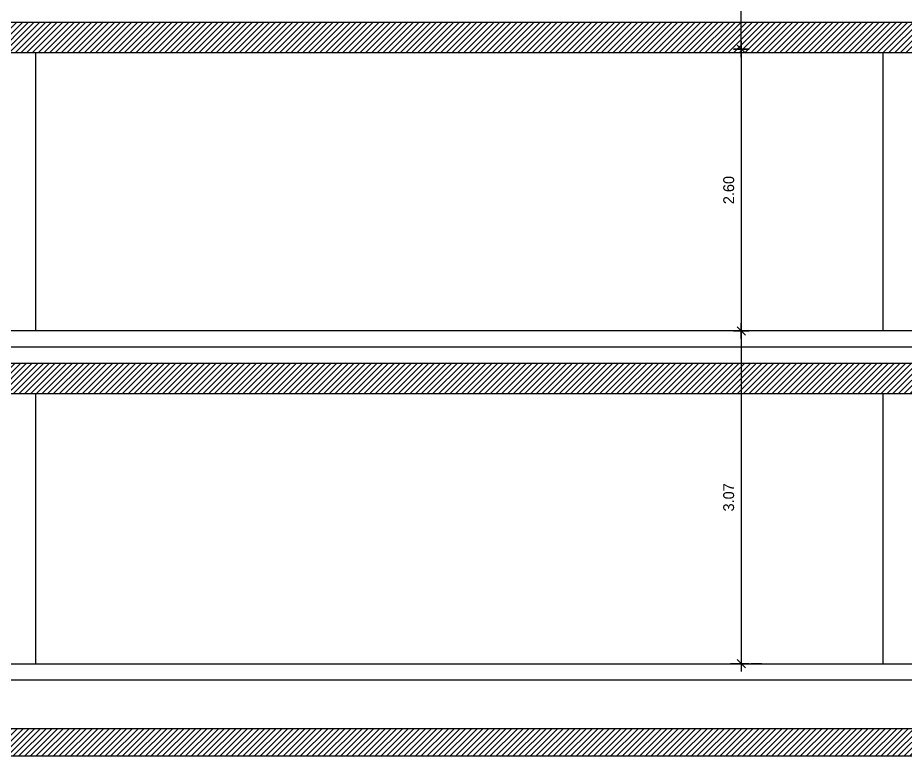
# Model space of a CAD drawing. Extents: x 185 to 567, y -69 to 170.
# Drawn here: x 314 to 322.19, y -55.22 to -48.38 of the extents above; entities that cross this region are included whole.
import ezdxf

# ---------------------------------------------------------------- set-up
doc = ezdxf.new("R2010")
doc.units = 0
doc.header["$LTSCALE"] = 0.25
doc.header["$MEASUREMENT"] = 0
doc.header["$PDMODE"] = 35
doc.header["$PDSIZE"] = -1
doc.linetypes.add('DOT2', pattern=[0.125, 0, -0.125])
doc.layers.get('0').update_dxf_attribs({"linetype": 'CONTINUOUS'})
doc.layers.get('Defpoints').update_dxf_attribs({"linetype": 'CONTINUOUS'})
for name, color, linetype in [('A-ELV0', 1, 'CONTINUOUS'), ('A-IDM', 221, 'CONTINUOUS'), ('A-SECHAT', 8, 'CONTINUOUS'), ('A-SECLAS', 94, 'CONTINUOUS'), ('A-STR', 115, 'CONTINUOUS'), ('A-WLSEC', 7, 'CONTINUOUS')]:
    doc.layers.add(name, color=color, linetype=linetype)
doc.styles.add('XARAB', font='xarab.shx')
doc.dimstyles.new('DIM50', dxfattribs={"dimtxt": 0.1, "dimasz": 0.06, "dimexe": 0.1, "dimexo": 0, "dimgap": 0.05, "dimtad": 1, "dimzin": 3, "dimdsep": 46, "dimtxsty": 'XARAB', "dimblk": 'DTICK', "dimcen": 0.09, "dimclrd": 256, "dimclre": 5, "dimclrt": 3, "dimadec": 0, "dimazin": 3, "dimtfac": 1, "dimtix": 1, "dimtmove": 2, "dimatfit": 0, "dimldrblk": 'DTICK', "dimfxl": 0.15, "dimtolj": 1, "dimtzin": 3, "dimlwd": -3, "dimlwe": -3, "dimarcsym": 0})

# ---------------------------------------------------------------- blocks, each defined once
blk = doc.blocks.new('DTICK')
for p, q in [((-1.21, 0), (1.21, 0)), ((0, 1.21), (0, -1.21))]:
    blk.add_line(p, q)
at = {"color": 3}
blk.add_line((-0.63, -0.63), (0.63, 0.63), dxfattribs=at)
blk = doc.blocks.new('*D1889')
at = {"layer": 'A-IDM', "color": 5, "linetype": 'DOT2', "lineweight": -3, "transparency": 16777216}
for p, q in [((320.7116, -45.6357), (320.5751, -45.6357)), ((320.7116, -48.6657), (320.5751, -48.6657))]:
    blk.add_line(p, q, dxfattribs=at)
at = {"layer": 'A-IDM', "lineweight": -3, "transparency": 16777216}
blk.add_line((320.6751, -48.6057), (320.6751, -45.6957), dxfattribs=at)
at = {"layer": 'Defpoints', "color": 0, "transparency": 16777216}
for p in [(320.6751, -45.6357), (320.7116, -45.6357, 0), (320.7116, -48.6657)]:
    blk.add_point(p, dxfattribs=at)
at = {"layer": 'A-IDM', "lineweight": -3, "transparency": 16777216, "xscale": 0.06, "yscale": 0.06, "zscale": 0.06}
for p, rotation in [((320.6751, -45.6357), 90), ((320.6751, -48.6657), 270)]:
    blk.add_blockref('DTICK', p, dxfattribs=dict(at, rotation=rotation))
at = {"layer": 'A-IDM', "color": 3, "transparency": 16777216, "insert": (320.5597, -47.1507), "char_height": 0.1, "attachment_point": 5, "rotation": 90, "style": 'XARAB'}
blk.add_mtext('\\A1;3.03', dxfattribs=at)
blk = doc.blocks.new('*D1893')
at = {"layer": 'A-IDM', "color": 5, "linetype": 'DOT2', "lineweight": -3, "transparency": 16777216}
for p, q in [((320.7116, -48.6657), (320.5751, -48.6657)), ((320.8646, -51.2657), (320.5751, -51.2657))]:
    blk.add_line(p, q, dxfattribs=at)
at = {"layer": 'A-IDM', "lineweight": -3, "transparency": 16777216}
blk.add_line((320.6751, -48.7257), (320.6751, -51.2057), dxfattribs=at)
at = {"layer": 'Defpoints', "color": 0, "transparency": 16777216}
for p in [(320.7116, -48.6657, 0), (320.6751, -51.2657), (320.8646, -51.2657, 0)]:
    blk.add_point(p, dxfattribs=at)
at = {"layer": 'A-IDM', "lineweight": -3, "transparency": 16777216, "xscale": 0.06, "yscale": 0.06, "zscale": 0.06}
for p, rotation in [((320.6751, -48.6657), 90), ((320.6751, -51.2657), 270)]:
    blk.add_blockref('DTICK', p, dxfattribs=dict(at, rotation=rotation))
at = {"layer": 'A-IDM', "color": 3, "transparency": 16777216, "insert": (320.5596, -49.9657), "char_height": 0.1, "attachment_point": 5, "rotation": 90, "style": 'XARAB'}
blk.add_mtext('\\A1;2.60', dxfattribs=at)
blk = doc.blocks.new('*D1894')
at = {"layer": 'A-IDM', "color": 5, "linetype": 'DOT2', "lineweight": -3, "transparency": 16777216}
for p, q in [((320.8646, -51.2657), (320.5751, -51.2657)), ((320.8646, -54.3357), (320.5751, -54.3357))]:
    blk.add_line(p, q, dxfattribs=at)
at = {"layer": 'A-IDM', "lineweight": -3, "transparency": 16777216}
blk.add_line((320.6751, -51.3257), (320.6751, -54.2757), dxfattribs=at)
at = {"layer": 'Defpoints', "color": 0, "transparency": 16777216}
for p in [(320.8646, -51.2657, 0), (320.6751, -54.3357), (320.8646, -54.3357, 0)]:
    blk.add_point(p, dxfattribs=at)
at = {"layer": 'A-IDM', "lineweight": -3, "transparency": 16777216, "xscale": 0.06, "yscale": 0.06, "zscale": 0.06}
for p, rotation in [((320.6751, -51.2657), 90), ((320.6751, -54.3357), 270)]:
    blk.add_blockref('DTICK', p, dxfattribs=dict(at, rotation=rotation))
at = {"layer": 'A-IDM', "color": 3, "transparency": 16777216, "insert": (320.5593, -52.8007), "char_height": 0.1, "attachment_point": 5, "rotation": 90, "style": 'XARAB'}
blk.add_mtext('\\A1;3.07', dxfattribs=at)

msp = doc.modelspace()

# ---------------------------------------------------------------- hatches: boundary and pattern name
at = {"layer": 'A-SECHAT'}
h = msp.add_hatch(dxfattribs=at)
h.set_pattern_fill('ANSI31', color=256, scale=0.3, style=0)
h.set_pattern_definition([(45, (304.620327, -55.135556), (-0.026516504, 0.026516504), [])])
h.paths.add_polyline_path([(343.9115, -48.4156), (343.6615, -48.4156), (324.2421, -48.4156), (324.2421, -48.6956), (343.6615, -48.6956), (343.6615, -49.6656), (343.9115, -49.6656), (343.9115, -49.2856), (346.9115, -49.2856), (346.9115, -49.6656), (347.1615, -49.6656), (347.1615, -49.0656), (346.9115, -49.0656), (343.9115, -49.0656)])
h.paths.add_polyline_path([(347.1615, -51.5656), (346.9115, -51.5656), (343.9115, -51.5656), (343.6615, -51.5656), (324.2421, -51.5656), (324.2421, -51.8456), (346.9115, -51.8456), (346.9115, -54.9356), (324.2421, -54.9356), (324.2421, -55.1856), (325.828, -55.1856), (325.8905, -55.3573), (326.0155, -55.0138), (326.078, -55.1856), (347.1615, -55.1856)])
h.paths.add_polyline_path([(324.2421, -48.4156), (311.1189, -48.4156), (311.0694, -48.6956), (324.2421, -48.6956)])
h.paths.add_polyline_path([(324.2421, -51.5656), (310.5619, -51.5656), (310.5123, -51.8456), (324.2421, -51.8456)])
h.paths.add_polyline_path([(324.2421, -54.9356), (309.9659, -54.9356), (309.9306, -55.1856), (324.2421, -55.1856)])
h.paths.add_polyline_path([(310.5619, -51.5656), (307.2483, -51.5656), (307.0606, -51.5656), (304.808, -51.5656), (304.6203, -51.5656), (304.6203, -55.1856), (309.9306, -55.1856), (309.9659, -54.9356), (304.808, -54.9356), (304.808, -51.8456), (310.5123, -51.8456)])
h.paths.add_polyline_path([(307.2483, -49.9856), (307.0606, -49.9856), (304.808, -49.9856), (304.6203, -49.9856), (304.6203, -50.5856), (304.808, -50.5856), (304.808, -50.2056), (307.0606, -50.2056), (307.0606, -50.5856), (307.2483, -50.5856)])
h.paths.add_polyline_path([(311.1189, -48.4156), (307.2483, -48.4156), (307.0606, -48.4156), (307.0606, -49.0156), (307.2483, -49.0156), (307.2483, -48.6956), (311.0694, -48.6956)])

# ---------------------------------------------------------------- linework, layer by layer
at = {"layer": 'A-ELV0'}
for p, q in [((314.1615, -48.6956, 0), (314.1615, -51.2656, 0)), ((321.9815, -48.6956, 0), (321.9815, -51.2656, 0)), ((314.1615, -51.8456, 0), (314.1615, -54.3356, 0)), ((321.9815, -51.8456, 0), (321.9815, -54.3356, 0))]:
    msp.add_line(p, q, dxfattribs=at)
at = {"layer": 'A-SECLAS'}
for p, q in [((343.6615, -51.2656), (307.2483, -51.2656)), ((343.6615, -51.4156), (307.2483, -51.4156)), ((304.808, -54.3356), (346.9115, -54.3356)), ((304.808, -54.4856), (346.9115, -54.4856))]:
    msp.add_line(p, q, dxfattribs=at)
at = {"layer": 'A-STR', "elevation": 0}
msp.add_lwpolyline([(304.3221, -55.1856), (325.828, -55.1856), (325.8905, -55.3573), (326.0155, -55.0138), (326.078, -55.1856), (347.8903, -55.1856)], dxfattribs=at)
at = {"layer": 'A-WLSEC'}
for p, q in [((307.2483, -48.4156), (343.6615, -48.4156)), ((307.2483, -48.6956), (343.6615, -48.6956)), ((343.6615, -51.5656), (307.2483, -51.5656)), ((346.9115, -51.8456), (304.808, -51.8456)), ((346.9115, -54.9356), (304.808, -54.9356))]:
    msp.add_line(p, q, dxfattribs=at)

# ---------------------------------------------------------------- dimensions: what is measured, and where the dimension line sits
at = {"layer": 'A-IDM', "color": 5}
for base, p1, p2, picture, middle in [((320.6751, -45.6357, 0), (320.7116, -48.6657, 0), (320.7116, -45.6357, 0), '*D1889', (320.5597, -47.1507, 0)), ((320.6751, -51.2657, 0), (320.7116, -48.6657, 0), (320.8646, -51.2657, 0), '*D1893', (320.5596, -49.9657, 0)), ((320.6751, -54.3357, 0), (320.8646, -51.2657, 0), (320.8646, -54.3357, 0), '*D1894', (320.5593, -52.8007, 0))]:
    dim = msp.add_linear_dim(base=base, p1=p1, p2=p2, angle=90, dimstyle='DIM50', dxfattribs=at)
    dim.commit()
    dim.dimension.update_dxf_attribs({"geometry": picture, "text_midpoint": middle})

doc.saveas('drawing.dxf')
